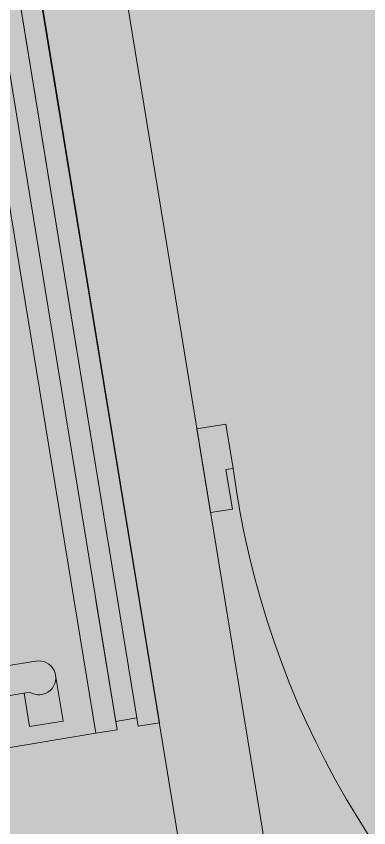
# Model space of a CAD drawing. Header units: metres. Extents: x 2 to 659295185, y -28 to 1124222152.
# Drawn here: x 655573.825 to 655574.24, y 1126616.725 to 1126617.681 of the extents above; entities that cross this region are included whole.
import ezdxf

# ---------------------------------------------------------------- set-up
doc = ezdxf.new("R2010")
doc.units = ezdxf.units.M
doc.header["$MEASUREMENT"] = 0
doc.linetypes.add('CONTINUA', pattern=[0])
doc.linetypes.add('DASHDOT', pattern=[1, 0.5, -0.25, 0, -0.25])
doc.layers.get('0').update_dxf_attribs({"linetype": 'CONTINUOUS'})
doc.layers.add('A-PARED', color=2, linetype='CONTINUA')
doc.layers.add('PA', color=2, linetype='CONTINUOUS')
for name, color, linetype, lineweight in [('LC-MUEBLE MADERA', 12, 'CONTINUOUS', 9), ('LC-PUERTAS', 12, 'CONTINUOUS', 9), ('LOCALES ASIGNADOS', 41, 'DASHDOT', 0)]:
    doc.layers.add(name, color=color, linetype=linetype, lineweight=lineweight)

# ---------------------------------------------------------------- blocks, each defined once
blk = doc.blocks.new('visor de precios')
at = {"linetype": 'Continuous', "lineweight": 0}
for p, q in [((1901.50328, 751.89444), (1901.50328, 751.83944)), ((1901.50328, 751.89444), (1901.54328, 751.89444)), ((1901.54328, 751.85444), (1901.54328, 751.89444)), ((1901.53651, 751.85444), (1901.71351, 751.85444)), ((1901.71351, 751.81944), (1901.71351, 751.85444)), ((1901.52328, 751.81944), (1901.52351, 751.81944)), ((1901.52351, 751.81944), (1901.71351, 751.81944)), ((1901.52351, 751.81944), (1901.52351, 751.81944))]:
    blk.add_line(p, q, dxfattribs=at)
blk.add_arc((1901.52328, 751.83944), 0.02, 48.59038, 270.6474, dxfattribs=at)
blk = doc.blocks.new('mueble de caja')
blk.add_line((1905.16061, 751.82131), (1904.50098, 751.82131))
for points in [[(1904.45018, 751.81131), (1904.45018, 751.82131), (1904.42478, 751.82131), (1904.42478, 751.81131)], [(1904.50098, 751.38872), (1904.50098, 751.82131), (1904.47558, 751.82131), (1904.47558, 751.66652)], [(1904.42478, 751.81131), (1904.42478, 750.37131), (1904.45018, 750.37131), (1904.45018, 751.81131)], [(1904.47558, 751.81131), (1904.47558, 751.81131), (1904.45018, 751.81131), (1904.45018, 751.81131)], [(1904.45018, 751.81131), (1904.45018, 750.389), (1904.47558, 750.389), (1904.47551, 750.98185)], [(1904.47546, 751.81131), (1904.47549, 751.36151)], [(1904.47547, 751.36151), (1904.47558, 750.37131), (1904.50098, 750.37131), (1904.50098, 751.38872)]]:
    blk.add_lwpolyline(points)
blk.add_blockref('visor de precios', (3.03347, -0.09348))
blk = doc.blocks.new('4444')
at = {"layer": 'LC-PUERTAS', "color": 30, "ltscale": 6}
for p, q in [((474.41462, -450.81011), (474.46765, -450.81011)), ((474.41462, -450.81011), (474.41462, -450.81878)), ((474.46765, -450.8448), (474.46765, -450.81011)), ((474.36765, -450.81878), (474.41462, -450.81878)), ((474.36765, -450.8448), (474.36765, -450.81878)), ((474.36765, -450.8448), (474.46765, -450.8448))]:
    blk.add_line(p, q, dxfattribs=at)
at = {"layer": 'LC-PUERTAS', "color": 8}
blk.add_arc((474.38232, -449.7724), 1.03821, 182.04062, 271.78264, dxfattribs=at)

msp = doc.modelspace()

# ---------------------------------------------------------------- hatches: boundary and pattern name
at = {"layer": 'LOCALES ASIGNADOS'}
msp.add_hatch(color=256, dxfattribs=at).paths.add_polyline_path([(655573.63314, 1126634.50741), (655553.89167, 1126631.27201), (655555.83558, 1126619.41437), (655554.40925, 1126619.18059), (655558.29656, 1126595.46721), (655554.01537, 1126594.76539), (655555.97621, 1126582.74067), (655581.43431, 1126586.91373)])

# ---------------------------------------------------------------- linework, layer by layer
at = {"layer": 'PA', "lineweight": 5}
for p, q in [((655574.19525, 1126616.23355), (655573.31314, 1126621.61675)), ((655573.45717, 1126620.12035), (655574.09672, 1126616.2174))]:
    msp.add_line(p, q, dxfattribs=at)

# ---------------------------------------------------------------- block references
at = {"layer": 'A-PARED', "lineweight": 5, "xscale": -1, "rotation": 279.3062972598933}
msp.add_blockref('4444', (656095.67569, 1126221.87955), dxfattribs=at)
at = {"layer": 'LC-MUEBLE MADERA', "rotation": 189.3068500646226}
msp.add_blockref('mueble de caja', (657331.76339, 1127666.76045), dxfattribs=at)

doc.saveas('drawing.dxf')
